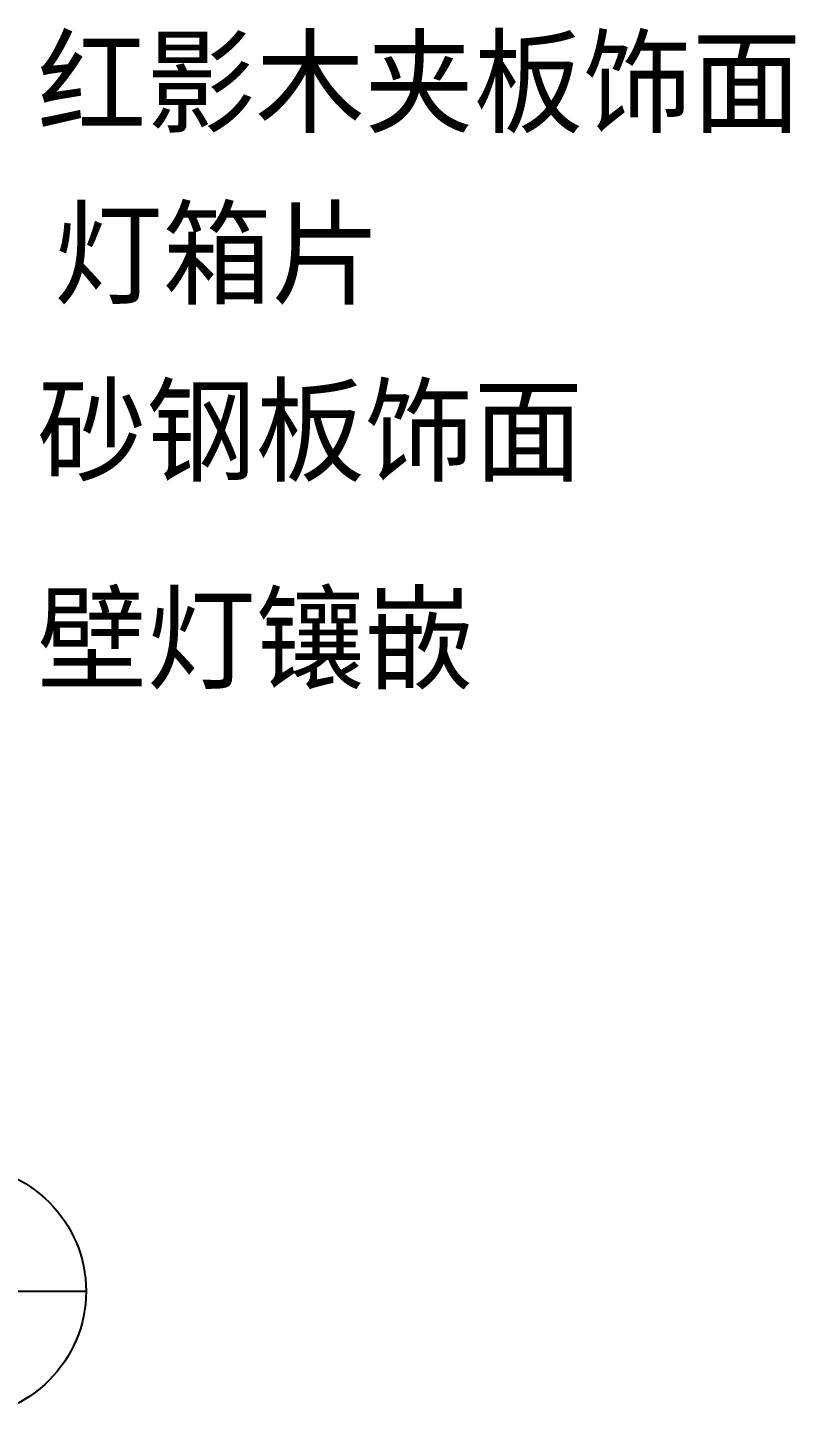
# Model space of a CAD drawing. Header units: metres. Extents: x -150 to 5859, y 346 to 5792.
# Drawn here: x 2677 to 3317, y 2708 to 3866 of the extents above; entities that cross this region are included whole.
import ezdxf

# ---------------------------------------------------------------- set-up
doc = ezdxf.new("R2010")
doc.units = ezdxf.units.M
doc.layers.add('DIM', color=3, linetype='Continuous')
doc.layers.add('TEXT', color=3, linetype='Continuous')

msp = doc.modelspace()

# ---------------------------------------------------------------- linework, layer by layer
at = {"layer": 'DIM'}
msp.add_lwpolyline([(2515.8, 2812.59), (2725.8, 2812.59)], dxfattribs=at)
msp.add_circle((2620.8, 2812.59), 105, dxfattribs=at)

# ---------------------------------------------------------------- texts
at = {"layer": 'TEXT'}
for s, p in [('红影木夹板饰面', (2685.17, 3785.88)), ('灯箱片', (2698.65, 3642.95)), ('砂钢板饰面', (2685.17, 3495.26)), ('壁灯镶嵌', (2685.17, 3321.95))]:
    msp.add_text(s, height=70, dxfattribs=at).set_placement(p)

doc.saveas('drawing.dxf')
